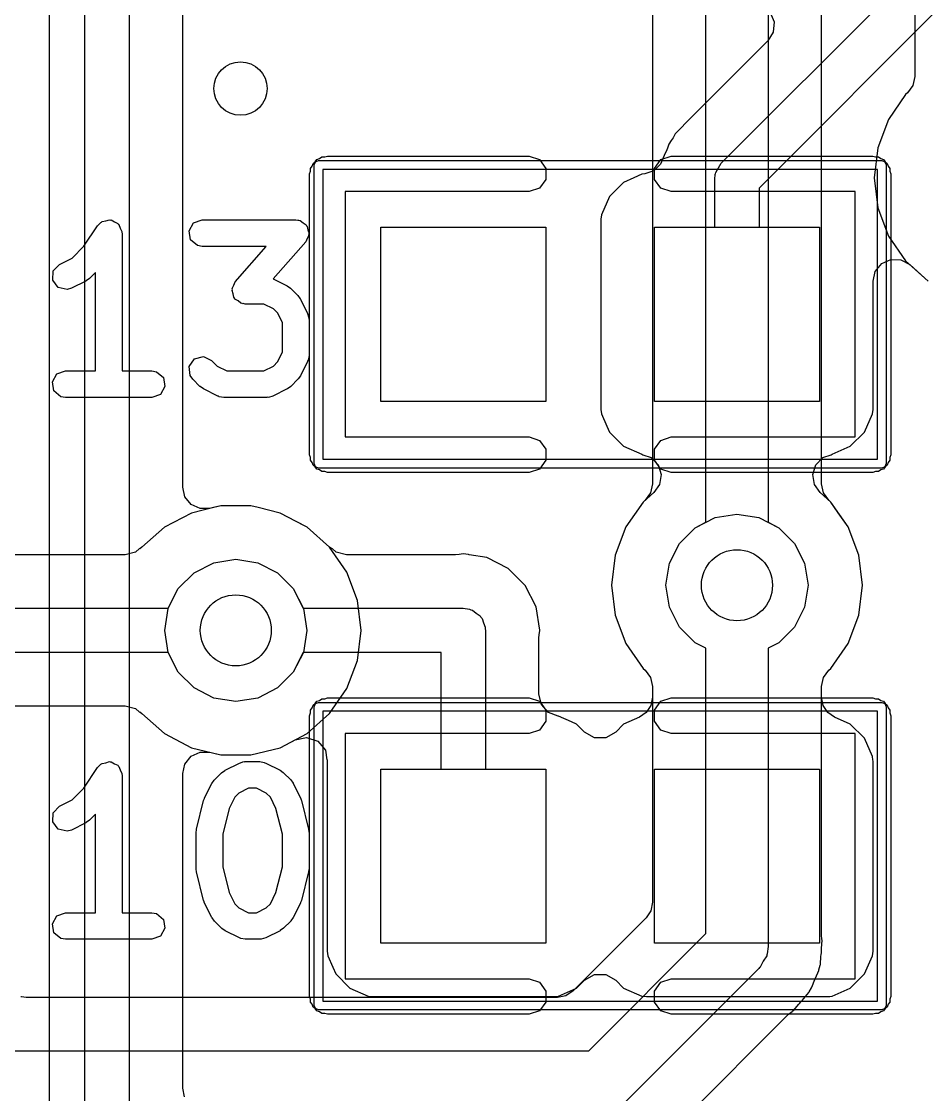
# Model space of a CAD drawing. Extents: x 2.76 to 4.68, y -4.29 to -3.
# Drawn here: x 4.1115 to 4.3122, y -4.0078 to -3.7701 of the extents above; entities that cross this region are included whole.
import ezdxf

# ---------------------------------------------------------------- set-up
doc = ezdxf.new("R2010")
doc.units = 0
doc.header["$MEASUREMENT"] = 0
doc.layers.add('BLACK', color=7, linetype='CONTINUOUS')

msp = doc.modelspace()

# ---------------------------------------------------------------- linework, layer by layer
at = {"layer": 'BLACK', "linetype": 'CONTINUOUS'}
for p, q in [((4.14719, -3.87327), (4.14719, -3.38272)), ((4.13535, -3.38538), (4.13535, -4.01334)), ((4.12551, -4.01538), (4.12551, -3.38742)), ((4.11764, -3.44772), (4.11764, -4.02068)), ((4.30942, -3.52585), (4.30942, -3.78231)), ((4.26311, -3.88105), (4.26311, -3.69395)), ((4.27689, -3.69395), (4.27689, -3.88105)), ((4.25128, -3.70246), (4.25128, -3.87254)), ((4.28872, -3.87254), (4.28872, -3.70246)), ((4.26652, -3.80152), (4.30811, -3.75993)), ((4.31651, -3.76545), (4.27492, -3.80704)), ((4.27735, -3.76813), (4.27822, -3.77024)), ((4.27822, -3.77024), (4.27804, -3.77251)), ((4.27804, -3.77251), (4.27685, -3.77446)), ((4.27685, -3.77446), (4.26003, -3.79128)), ((4.30942, -3.78231), (4.30899, -3.78432)), ((4.30778, -3.78597), (4.30735, -3.78635)), ((4.30899, -3.78432), (4.30778, -3.78597)), ((4.30735, -3.78635), (4.30354, -3.79186)), ((4.26003, -3.79128), (4.25628, -3.79503)), ((4.30354, -3.79186), (4.30117, -3.79812)), ((4.25628, -3.79503), (4.25585, -3.79588)), ((4.25489, -3.7973), (4.25459, -3.7982)), ((4.25545, -3.79653), (4.25489, -3.7973)), ((4.25585, -3.79588), (4.25545, -3.79653)), ((4.17753, -3.80052), (4.17804, -3.80015)), ((4.17804, -3.80015), (4.17866, -3.80015)), ((4.17866, -3.80015), (4.17925, -3.79996)), ((4.17925, -3.79996), (4.22394, -3.79996)), ((4.22394, -3.79996), (4.22625, -3.80071)), ((4.25386, -3.79983), (4.25309, -3.80178)), ((4.25312, -3.80071), (4.25543, -3.79996)), ((4.25387, -3.79976), (4.25386, -3.79983)), ((4.2543, -3.79891), (4.25387, -3.79976)), ((4.25459, -3.7982), (4.2543, -3.79891)), ((4.25543, -3.79996), (4.30012, -3.79996)), ((4.30012, -3.79996), (4.30071, -3.80015)), ((4.30117, -3.79812), (4.30036, -3.80477)), ((4.30071, -3.80015), (4.30133, -3.80015)), ((4.30133, -3.80015), (4.30184, -3.80052)), ((4.17551, -3.80268), (4.17587, -3.80218)), ((4.17587, -3.80218), (4.17607, -3.80158)), ((4.17607, -3.80158), (4.17657, -3.80122)), ((4.1763, -3.80193), (4.17659, -3.80123)), ((4.1763, -3.86807), (4.1763, -3.80193)), ((4.17657, -3.80122), (4.17694, -3.80071)), ((4.17659, -3.80123), (4.17728, -3.80094)), ((4.17694, -3.80071), (4.17753, -3.80052)), ((4.17728, -3.80094), (4.30209, -3.80094)), ((4.22625, -3.80071), (4.22768, -3.80268)), ((4.25309, -3.80178), (4.25158, -3.80323)), ((4.25169, -3.80268), (4.25312, -3.80071)), ((4.26528, -3.80361), (4.26594, -3.80259)), ((4.26594, -3.80259), (4.26652, -3.80152)), ((4.30184, -3.80052), (4.30243, -3.80071)), ((4.30209, -3.80094), (4.30278, -3.80123)), ((4.30243, -3.80071), (4.3028, -3.80122)), ((4.30278, -3.80123), (4.30307, -3.80193)), ((4.3028, -3.80122), (4.3033, -3.80158)), ((4.30307, -3.80193), (4.30307, -3.86807)), ((4.3033, -3.80158), (4.3035, -3.80218)), ((4.3035, -3.80218), (4.30386, -3.80268)), ((4.17531, -3.8039), (4.17551, -3.8033)), ((4.17531, -3.8661), (4.17531, -3.8039)), ((4.17551, -3.8033), (4.17551, -3.80268)), ((4.17827, -3.80291), (4.17827, -3.86709)), ((4.3011, -3.80291), (4.17827, -3.80291)), ((4.22768, -3.80268), (4.22768, -3.80511)), ((4.24718, -3.80477), (4.24489, -3.80578)), ((4.24894, -3.80399), (4.24718, -3.80477)), ((4.2496, -3.80392), (4.24894, -3.80399)), ((4.24894, -3.80399), (4.24894, -3.80399)), ((4.24894, -3.80399), (4.24894, -3.80399)), ((4.25158, -3.80323), (4.2496, -3.80392)), ((4.25169, -3.80511), (4.25169, -3.80268)), ((4.26508, -3.805), (4.2652, -3.80413)), ((4.26508, -3.81571), (4.26508, -3.805)), ((4.26519, -3.80395), (4.26524, -3.80386)), ((4.2652, -3.80413), (4.26519, -3.80395)), ((4.26524, -3.80386), (4.26528, -3.80361)), ((4.30036, -3.80477), (4.30117, -3.81142)), ((4.3011, -3.86709), (4.3011, -3.80291)), ((4.30386, -3.80268), (4.30386, -3.8033)), ((4.30386, -3.8033), (4.30406, -3.8039)), ((4.30406, -3.8039), (4.30406, -3.8661)), ((4.22625, -3.80708), (4.22394, -3.80783)), ((4.22768, -3.80511), (4.22625, -3.80708)), ((4.24489, -3.80578), (4.24176, -3.80891)), ((4.25312, -3.80708), (4.25169, -3.80511)), ((4.25543, -3.80783), (4.25312, -3.80708)), ((4.27492, -3.80704), (4.27492, -3.81571)), ((4.22394, -3.80783), (4.18319, -3.80783)), ((4.18319, -3.80783), (4.18319, -3.86217)), ((4.24176, -3.80891), (4.23998, -3.81295)), ((4.24176, -3.80891), (4.24176, -3.80891)), ((4.24176, -3.80891), (4.24176, -3.80891)), ((4.29618, -3.80783), (4.25543, -3.80783)), ((4.29618, -3.86217), (4.29618, -3.80783)), ((4.30117, -3.81142), (4.30354, -3.81768)), ((4.12921, -3.81459), (4.12932, -3.81446)), ((4.12932, -3.81446), (4.13016, -3.81431)), ((4.13016, -3.81431), (4.13099, -3.81407)), ((4.13099, -3.81407), (4.13114, -3.81414)), ((4.13114, -3.81414), (4.13131, -3.81411)), ((4.13131, -3.81411), (4.13205, -3.81454)), ((4.14961, -3.81475), (4.15151, -3.81406)), ((4.15151, -3.81406), (4.17223, -3.81406)), ((4.17223, -3.81406), (4.17267, -3.81414)), ((4.17267, -3.81414), (4.1728, -3.81412)), ((4.1728, -3.81412), (4.17291, -3.81418)), ((4.17291, -3.81418), (4.17324, -3.81424)), ((4.17324, -3.81424), (4.17385, -3.81475)), ((4.23998, -3.81295), (4.23986, -3.81393)), ((4.23986, -3.81393), (4.23986, -3.81394)), ((4.23986, -3.81394), (4.23986, -3.85606)), ((4.12531, -3.81992), (4.12834, -3.81538)), ((4.12834, -3.81538), (4.12905, -3.81464)), ((4.12905, -3.81464), (4.12921, -3.81459)), ((4.13205, -3.81454), (4.13284, -3.81488)), ((4.13284, -3.81488), (4.13291, -3.81503)), ((4.13291, -3.81503), (4.13306, -3.81512)), ((4.13306, -3.81512), (4.13335, -3.81592)), ((4.13335, -3.81592), (4.13373, -3.81669)), ((4.13373, -3.81669), (4.13369, -3.81686)), ((4.13369, -3.81686), (4.13375, -3.81702)), ((4.1486, -3.8165), (4.14961, -3.81475)), ((4.14896, -3.81849), (4.1486, -3.8165)), ((4.17385, -3.81475), (4.17453, -3.81517)), ((4.17453, -3.81517), (4.17461, -3.81539)), ((4.17461, -3.81539), (4.17479, -3.81554)), ((4.17479, -3.81554), (4.17492, -3.81632)), ((4.17492, -3.81632), (4.17518, -3.81708)), ((4.19106, -3.85429), (4.19106, -3.81571)), ((4.19106, -3.81571), (4.22768, -3.81571)), ((4.19106, -3.85429), (4.19106, -3.81571)), ((4.19106, -3.81571), (4.22768, -3.81571)), ((4.22768, -3.81571), (4.22768, -3.85429)), ((4.22768, -3.81571), (4.22768, -3.85429)), ((4.25169, -3.85429), (4.25169, -3.81571)), ((4.25169, -3.81571), (4.26508, -3.81571)), ((4.25169, -3.85429), (4.25169, -3.81571)), ((4.25169, -3.81571), (4.28831, -3.81571)), ((4.25169, -3.85429), (4.25169, -3.81571)), ((4.25169, -3.81571), (4.28831, -3.81571)), ((4.27492, -3.81571), (4.28831, -3.81571)), ((4.28831, -3.81571), (4.28831, -3.85429)), ((4.28831, -3.81571), (4.28831, -3.85429)), ((4.28831, -3.81571), (4.28831, -3.85429)), ((4.13375, -3.81702), (4.13375, -3.84753)), ((4.1505, -3.81979), (4.14896, -3.81849)), ((4.17445, -3.81896), (4.16727, -3.82717)), ((4.17474, -3.81822), (4.17445, -3.81896)), ((4.17514, -3.81753), (4.17474, -3.81822)), ((4.17518, -3.81708), (4.1751, -3.8173)), ((4.1751, -3.8173), (4.17514, -3.81753)), ((4.30354, -3.81768), (4.30735, -3.82319)), ((4.12267, -3.82256), (4.12531, -3.81992)), ((4.15151, -3.81997), (4.1505, -3.81979)), ((4.16572, -3.81997), (4.15151, -3.81997)), ((4.15885, -3.82782), (4.16572, -3.81997)), ((4.11853, -3.8254), (4.11991, -3.82394)), ((4.11991, -3.82394), (4.12267, -3.82256)), ((4.30064, -3.82549), (4.30206, -3.82377)), ((4.30206, -3.82377), (4.30408, -3.82286)), ((4.30408, -3.82286), (4.3063, -3.82294)), ((4.3063, -3.82294), (4.30826, -3.824)), ((4.30735, -3.82319), (4.30735, -3.82319)), ((4.30735, -3.82319), (4.30735, -3.82319)), ((4.30735, -3.82319), (4.31236, -3.82763)), ((4.30826, -3.824), (4.31236, -3.82763)), ((4.11841, -3.82742), (4.11853, -3.8254)), ((4.12784, -3.82574), (4.12651, -3.82707)), ((4.12784, -3.84753), (4.12784, -3.82574)), ((4.30014, -3.82765), (4.30064, -3.82549)), ((4.11961, -3.82904), (4.11841, -3.82742)), ((4.12574, -3.82763), (4.12256, -3.82922)), ((4.12579, -3.82758), (4.12574, -3.82763)), ((4.12651, -3.82707), (4.12579, -3.82758)), ((4.15817, -3.82925), (4.15856, -3.82856)), ((4.15856, -3.82856), (4.15885, -3.82782)), ((4.16727, -3.82717), (4.17036, -3.82872)), ((4.17036, -3.82872), (4.17107, -3.82924)), ((4.30014, -3.85606), (4.30014, -3.82765)), ((4.12157, -3.82951), (4.11961, -3.82904)), ((4.12256, -3.82922), (4.12157, -3.82951)), ((4.15812, -3.8297), (4.15821, -3.82948)), ((4.15838, -3.83046), (4.15812, -3.8297)), ((4.15821, -3.82948), (4.15817, -3.82925)), ((4.15852, -3.83124), (4.15838, -3.83046)), ((4.17107, -3.82924), (4.17113, -3.82927)), ((4.17113, -3.82927), (4.17272, -3.83086)), ((4.17272, -3.83086), (4.17323, -3.83159)), ((4.1587, -3.83139), (4.15852, -3.83124)), ((4.15877, -3.83162), (4.1587, -3.83139)), ((4.15945, -3.83203), (4.15877, -3.83162)), ((4.16006, -3.83254), (4.15945, -3.83203)), ((4.1604, -3.8326), (4.16006, -3.83254)), ((4.1605, -3.83266), (4.1604, -3.8326)), ((4.16064, -3.83264), (4.1605, -3.83266)), ((4.16107, -3.83272), (4.16064, -3.83264)), ((4.16516, -3.83272), (4.16107, -3.83272)), ((4.16729, -3.83379), (4.16516, -3.83272)), ((4.17323, -3.83159), (4.17328, -3.83163)), ((4.17328, -3.83163), (4.17487, -3.83482)), ((4.16821, -3.8347), (4.16729, -3.83379)), ((4.16928, -3.83684), (4.16821, -3.8347)), ((4.17487, -3.83482), (4.17516, -3.8358)), ((4.17516, -3.8358), (4.17512, -3.83597)), ((4.16928, -3.84341), (4.16928, -3.83684)), ((4.17512, -3.83597), (4.17518, -3.83614)), ((4.17518, -3.83614), (4.17518, -3.84411)), ((4.14866, -3.84653), (4.14982, -3.84488)), ((4.14982, -3.84488), (4.15177, -3.84435)), ((4.15177, -3.84435), (4.1536, -3.84521)), ((4.1536, -3.84521), (4.15486, -3.84646)), ((4.16821, -3.84555), (4.16928, -3.84341)), ((4.17489, -3.84525), (4.17487, -3.84543)), ((4.175, -3.84512), (4.17489, -3.84525)), ((4.17518, -3.84411), (4.175, -3.84512)), ((4.11934, -3.84822), (4.12124, -3.84753)), ((4.12124, -3.84753), (4.12784, -3.84753)), ((4.13375, -3.84753), (4.14036, -3.84753)), ((4.14036, -3.84753), (4.14137, -3.84771)), ((4.14137, -3.84771), (4.14292, -3.84901)), ((4.14884, -3.84854), (4.14866, -3.84653)), ((4.15486, -3.84646), (4.15699, -3.84753)), ((4.15699, -3.84753), (4.16516, -3.84753)), ((4.16516, -3.84753), (4.16729, -3.84646)), ((4.16729, -3.84646), (4.16821, -3.84555)), ((4.17487, -3.84543), (4.17328, -3.84861)), ((4.11833, -3.84997), (4.11934, -3.84822)), ((4.11868, -3.85196), (4.11833, -3.84997)), ((4.14292, -3.84901), (4.14327, -3.85099)), ((4.14942, -3.84938), (4.14884, -3.84854)), ((4.15102, -3.85098), (4.14942, -3.84938)), ((4.17272, -3.84938), (4.17113, -3.85098)), ((4.17275, -3.84932), (4.17272, -3.84938)), ((4.17328, -3.84861), (4.17275, -3.84932)), ((4.12023, -3.85326), (4.11868, -3.85196)), ((4.14327, -3.85099), (4.14226, -3.85274)), ((4.15108, -3.851), (4.15102, -3.85098)), ((4.15179, -3.85153), (4.15108, -3.851)), ((4.15497, -3.85312), (4.15179, -3.85153)), ((4.17036, -3.85153), (4.16718, -3.85312)), ((4.17041, -3.85148), (4.17036, -3.85153)), ((4.17113, -3.85098), (4.17041, -3.85148)), ((4.12124, -3.85343), (4.12023, -3.85326)), ((4.14036, -3.85343), (4.12124, -3.85343)), ((4.14226, -3.85274), (4.14036, -3.85343)), ((4.15515, -3.85314), (4.15497, -3.85312)), ((4.15528, -3.85326), (4.15515, -3.85314)), ((4.15629, -3.85343), (4.15528, -3.85326)), ((4.16585, -3.85343), (4.15629, -3.85343)), ((4.16602, -3.85337), (4.16585, -3.85343)), ((4.16619, -3.85341), (4.16602, -3.85337)), ((4.16718, -3.85312), (4.16619, -3.85341)), ((4.22768, -3.85429), (4.19106, -3.85429)), ((4.22768, -3.85429), (4.19106, -3.85429)), ((4.28831, -3.85429), (4.25169, -3.85429)), ((4.28831, -3.85429), (4.25169, -3.85429)), ((4.28831, -3.85429), (4.25169, -3.85429)), ((4.23986, -3.85606), (4.23998, -3.85705)), ((4.23998, -3.85705), (4.23998, -3.85705)), ((4.23998, -3.85705), (4.23998, -3.85705)), ((4.23998, -3.85705), (4.24117, -3.85976)), ((4.29824, -3.86109), (4.30002, -3.85705)), ((4.30002, -3.85705), (4.30014, -3.85606)), ((4.24117, -3.85976), (4.24176, -3.86109)), ((4.24176, -3.86109), (4.24489, -3.86422)), ((4.29511, -3.86422), (4.29824, -3.86109)), ((4.18319, -3.86217), (4.22394, -3.86217)), ((4.22394, -3.86217), (4.22625, -3.86292)), ((4.22625, -3.86292), (4.22768, -3.86489)), ((4.24489, -3.86422), (4.24489, -3.86422)), ((4.24489, -3.86422), (4.24489, -3.86422)), ((4.24489, -3.86422), (4.24894, -3.86601)), ((4.25169, -3.86489), (4.25312, -3.86292)), ((4.25312, -3.86292), (4.25543, -3.86217)), ((4.25543, -3.86217), (4.29618, -3.86217)), ((4.29106, -3.86601), (4.29511, -3.86422)), ((4.17551, -3.8667), (4.17531, -3.8661)), ((4.17551, -3.86732), (4.17551, -3.8667)), ((4.22768, -3.86489), (4.22768, -3.86732)), ((4.24894, -3.86601), (4.24894, -3.86601)), ((4.24894, -3.86601), (4.24913, -3.86609)), ((4.24913, -3.86609), (4.25097, -3.86675)), ((4.25097, -3.86675), (4.25251, -3.86836)), ((4.25169, -3.86732), (4.25169, -3.86489)), ((4.28749, -3.86836), (4.28903, -3.86675)), ((4.28903, -3.86675), (4.29087, -3.86609)), ((4.29087, -3.86609), (4.29106, -3.86601)), ((4.29106, -3.86601), (4.29106, -3.86601)), ((4.30406, -3.8661), (4.30386, -3.8667)), ((4.30386, -3.8667), (4.30386, -3.86732)), ((4.17587, -3.86782), (4.17551, -3.86732)), ((4.17607, -3.86842), (4.17587, -3.86782)), ((4.17657, -3.86878), (4.17607, -3.86842)), ((4.17659, -3.86877), (4.1763, -3.86807)), ((4.17694, -3.86929), (4.17657, -3.86878)), ((4.17728, -3.86906), (4.17659, -3.86877)), ((4.30209, -3.86906), (4.17728, -3.86906)), ((4.17827, -3.86709), (4.3011, -3.86709)), ((4.22768, -3.86732), (4.22625, -3.86929)), ((4.25312, -3.86929), (4.25169, -3.86732)), ((4.25251, -3.86836), (4.25318, -3.87048)), ((4.28682, -3.87048), (4.28749, -3.86836)), ((4.30278, -3.86877), (4.30209, -3.86906)), ((4.3028, -3.86878), (4.30243, -3.86929)), ((4.30307, -3.86807), (4.30278, -3.86877)), ((4.3033, -3.86842), (4.3028, -3.86878)), ((4.3035, -3.86782), (4.3033, -3.86842)), ((4.30386, -3.86732), (4.3035, -3.86782)), ((4.17753, -3.86948), (4.17694, -3.86929)), ((4.17804, -3.86985), (4.17753, -3.86948)), ((4.17866, -3.86985), (4.17804, -3.86985)), ((4.17925, -3.87004), (4.17866, -3.86985)), ((4.22394, -3.87004), (4.17925, -3.87004)), ((4.22625, -3.86929), (4.22394, -3.87004)), ((4.25318, -3.87048), (4.25283, -3.87269)), ((4.25543, -3.87004), (4.25312, -3.86929)), ((4.30012, -3.87004), (4.25543, -3.87004)), ((4.28717, -3.87269), (4.28682, -3.87048)), ((4.30071, -3.86985), (4.30012, -3.87004)), ((4.30133, -3.86985), (4.30071, -3.86985)), ((4.30184, -3.86948), (4.30133, -3.86985)), ((4.30243, -3.86929), (4.30184, -3.86948)), ((4.14768, -3.8754), (4.14719, -3.87327)), ((4.25128, -3.87254), (4.25085, -3.87455)), ((4.25283, -3.87269), (4.25155, -3.8745)), ((4.28845, -3.8745), (4.28717, -3.87269)), ((4.28915, -3.87455), (4.28872, -3.87254)), ((4.14906, -3.87711), (4.14768, -3.8754)), ((4.25155, -3.8745), (4.24921, -3.87658)), ((4.24963, -3.8762), (4.24921, -3.87658)), ((4.25085, -3.87455), (4.24963, -3.8762)), ((4.29079, -3.87658), (4.28845, -3.8745)), ((4.29036, -3.8762), (4.28915, -3.87455)), ((4.29079, -3.87658), (4.29036, -3.8762)), ((4.15104, -3.87804), (4.14906, -3.87711)), ((4.15432, -3.87774), (4.14911, -3.87902)), ((4.15324, -3.87801), (4.15104, -3.87804)), ((4.15561, -3.87742), (4.15324, -3.87801)), ((4.15561, -3.87742), (4.15432, -3.87774)), ((4.16231, -3.87742), (4.15561, -3.87742)), ((4.16231, -3.87742), (4.15561, -3.87742)), ((4.16391, -3.87782), (4.16231, -3.87742)), ((4.16391, -3.87782), (4.16231, -3.87742)), ((4.16881, -3.87902), (4.16391, -3.87782)), ((4.16881, -3.87902), (4.16391, -3.87782)), ((4.24921, -3.87658), (4.2454, -3.88209)), ((4.24921, -3.87658), (4.2454, -3.88209)), ((4.29243, -3.87895), (4.29079, -3.87658)), ((4.2946, -3.88209), (4.29079, -3.87658)), ((4.14911, -3.87902), (4.14318, -3.88214)), ((4.17233, -3.88087), (4.16881, -3.87902)), ((4.17418, -3.88184), (4.16881, -3.87902)), ((4.17474, -3.88214), (4.17233, -3.88087)), ((4.26074, -3.88226), (4.26513, -3.88002)), ((4.26074, -3.88226), (4.26311, -3.88105)), ((4.26513, -3.88002), (4.27, -3.87925)), ((4.27, -3.87925), (4.27487, -3.88002)), ((4.27487, -3.88002), (4.27926, -3.88226)), ((4.27689, -3.88105), (4.27926, -3.88226)), ((4.2946, -3.88209), (4.29243, -3.87895)), ((4.14318, -3.88214), (4.13816, -3.88658)), ((4.14318, -3.88214), (4.14318, -3.88214)), ((4.14318, -3.88214), (4.14318, -3.88214)), ((4.17474, -3.88214), (4.17418, -3.88184)), ((4.17975, -3.88658), (4.17474, -3.88214)), ((4.17975, -3.88658), (4.17474, -3.88214)), ((4.2454, -3.88209), (4.24303, -3.88835)), ((4.2454, -3.88209), (4.24303, -3.88835)), ((4.25726, -3.88574), (4.26074, -3.88226)), ((4.25726, -3.88574), (4.26074, -3.88226)), ((4.27926, -3.88226), (4.28274, -3.88574)), ((4.27926, -3.88226), (4.28274, -3.88574)), ((4.29697, -3.88835), (4.2946, -3.88209)), ((4.29697, -3.88835), (4.2946, -3.88209)), ((4.25502, -3.89013), (4.25726, -3.88574)), ((4.25502, -3.89013), (4.25726, -3.88574)), ((4.28274, -3.88574), (4.28498, -3.89013)), ((4.28274, -3.88574), (4.28498, -3.89013)), ((4.13672, -3.88769), (4.13445, -3.88825)), ((4.13763, -3.88688), (4.13672, -3.88769)), ((4.13772, -3.88697), (4.13763, -3.88688)), ((4.13816, -3.88658), (4.13772, -3.88697)), ((4.13816, -3.88658), (4.13816, -3.88658)), ((4.1802, -3.88697), (4.17975, -3.88658)), ((4.17975, -3.88658), (4.17975, -3.88658)), ((4.18356, -3.89209), (4.17975, -3.88658)), ((4.18028, -3.88688), (4.1802, -3.88697)), ((4.1812, -3.88769), (4.18028, -3.88688)), ((4.18347, -3.88825), (4.1812, -3.88769)), ((4.20843, -3.88819), (4.20767, -3.88825)), ((4.20937, -3.88804), (4.20843, -3.88819)), ((4.21048, -3.88821), (4.20937, -3.88804)), ((4.13445, -3.88825), (3.97224, -3.88825)), ((4.1497, -3.89226), (4.15409, -3.89002)), ((4.1497, -3.89226), (4.15409, -3.89002)), ((4.15409, -3.89002), (4.15896, -3.88925)), ((4.15409, -3.89002), (4.15896, -3.88925)), ((4.15896, -3.88925), (4.16382, -3.89002)), ((4.15896, -3.88925), (4.16382, -3.89002)), ((4.16382, -3.89002), (4.16821, -3.89226)), ((4.16382, -3.89002), (4.16821, -3.89226)), ((4.20767, -3.88825), (4.18347, -3.88825)), ((4.21069, -3.88825), (4.21048, -3.88821)), ((4.21461, -3.88887), (4.21069, -3.88825)), ((4.21069, -3.88825), (4.21069, -3.88825)), ((4.21934, -3.89128), (4.21461, -3.88887)), ((4.24303, -3.88835), (4.24222, -3.895)), ((4.24303, -3.88835), (4.24222, -3.895)), ((4.25425, -3.895), (4.25502, -3.89013)), ((4.25425, -3.895), (4.25502, -3.89013)), ((4.28498, -3.89013), (4.28575, -3.895)), ((4.28498, -3.89013), (4.28575, -3.895)), ((4.29778, -3.895), (4.29697, -3.88835)), ((4.29778, -3.895), (4.29697, -3.88835)), ((4.14622, -3.89574), (4.1497, -3.89226)), ((4.14622, -3.89574), (4.1497, -3.89226)), ((4.16821, -3.89226), (4.1717, -3.89574)), ((4.16821, -3.89226), (4.1717, -3.89574)), ((4.18593, -3.89835), (4.18356, -3.89209)), ((4.22309, -3.89503), (4.21934, -3.89128)), ((4.2255, -3.89976), (4.22309, -3.89503)), ((4.22309, -3.89503), (4.22309, -3.89503)), ((4.24222, -3.895), (4.24303, -3.90165)), ((4.24222, -3.895), (4.24303, -3.90165)), ((4.25502, -3.89987), (4.25425, -3.895)), ((4.25502, -3.89987), (4.25425, -3.895)), ((4.28575, -3.895), (4.28498, -3.89987)), ((4.28575, -3.895), (4.28498, -3.89987)), ((4.29697, -3.90165), (4.29778, -3.895)), ((4.29697, -3.90165), (4.29778, -3.895)), ((4.14398, -3.90013), (4.14622, -3.89574)), ((4.14401, -3.90008), (4.14622, -3.89574)), ((4.1717, -3.89574), (4.17391, -3.90008)), ((4.1717, -3.89574), (4.17393, -3.90013)), ((3.95553, -3.90008), (4.14401, -3.90008)), ((4.17391, -3.90008), (4.20937, -3.90008)), ((4.18674, -3.905), (4.18593, -3.89835)), ((4.20937, -3.90008), (4.21076, -3.90028)), ((4.22633, -3.90498), (4.2255, -3.89976)), ((4.2255, -3.89976), (4.2255, -3.89976)), ((4.25726, -3.90426), (4.25502, -3.89987)), ((4.25726, -3.90426), (4.25502, -3.89987)), ((4.28498, -3.89987), (4.28274, -3.90426)), ((4.28498, -3.89987), (4.28274, -3.90426)), ((4.14321, -3.905), (4.14398, -3.90013)), ((4.17393, -3.90013), (4.1747, -3.905)), ((4.21076, -3.90028), (4.21106, -3.90047)), ((4.21106, -3.90047), (4.21141, -3.90052)), ((4.21141, -3.90052), (4.21221, -3.90121)), ((4.21221, -3.90121), (4.21309, -3.90178)), ((4.21309, -3.90178), (4.21324, -3.9021)), ((4.21324, -3.9021), (4.21351, -3.90234)), ((4.21351, -3.90234), (4.21381, -3.90335)), ((4.24303, -3.90165), (4.2454, -3.90791)), ((4.24303, -3.90165), (4.2454, -3.90791)), ((4.2946, -3.90791), (4.29697, -3.90165)), ((4.2946, -3.90791), (4.29697, -3.90165)), ((4.21381, -3.90335), (4.21424, -3.9043)), ((4.21424, -3.9043), (4.21419, -3.90466)), ((4.21419, -3.90466), (4.21429, -3.905)), ((4.26074, -3.90774), (4.25726, -3.90426)), ((4.26074, -3.90774), (4.25726, -3.90426)), ((4.28274, -3.90426), (4.27926, -3.90774)), ((4.28274, -3.90426), (4.27926, -3.90774)), ((4.14398, -3.90987), (4.14321, -3.905)), ((4.1747, -3.905), (4.17393, -3.90987)), ((4.18593, -3.91165), (4.18674, -3.905)), ((4.21429, -3.905), (4.21429, -3.93571)), ((4.22612, -3.9067), (4.22618, -3.90594)), ((4.22612, -3.91914), (4.22612, -3.9067)), ((4.22618, -3.90594), (4.22631, -3.90514)), ((4.22631, -3.90514), (4.22633, -3.905)), ((4.22633, -3.905), (4.22633, -3.90498)), ((4.2454, -3.90791), (4.24921, -3.91342)), ((4.2454, -3.90791), (4.24921, -3.91342)), ((4.26311, -3.90895), (4.26074, -3.90774)), ((4.26311, -3.90895), (4.26074, -3.90774)), ((4.26311, -3.93571), (4.26311, -3.90895)), ((4.26311, -3.97215), (4.26311, -3.90895)), ((4.27926, -3.90774), (4.27689, -3.90895)), ((4.27926, -3.90774), (4.27689, -3.90895)), ((4.27689, -3.90895), (4.27689, -3.93571)), ((4.27689, -3.90895), (4.27689, -3.975)), ((4.29079, -3.91342), (4.2946, -3.90791)), ((4.29079, -3.91342), (4.2946, -3.90791)), ((4.14401, -3.90992), (3.95061, -3.90992)), ((4.14622, -3.91426), (4.14398, -3.90987)), ((4.14622, -3.91426), (4.14401, -3.90992)), ((4.17393, -3.90987), (4.1717, -3.91426)), ((4.17391, -3.90992), (4.1717, -3.91426)), ((4.20445, -3.90992), (4.17391, -3.90992)), ((4.18356, -3.91791), (4.18593, -3.91165)), ((4.20445, -3.93571), (4.20445, -3.90992)), ((4.1497, -3.91774), (4.14622, -3.91426)), ((4.1497, -3.91774), (4.14622, -3.91426)), ((4.1717, -3.91426), (4.16821, -3.91774)), ((4.1717, -3.91426), (4.16821, -3.91774)), ((4.24921, -3.91342), (4.24963, -3.9138)), ((4.24921, -3.91342), (4.24963, -3.9138)), ((4.24963, -3.9138), (4.25085, -3.91545)), ((4.24963, -3.9138), (4.25085, -3.91545)), ((4.28915, -3.91545), (4.29037, -3.9138)), ((4.28915, -3.91545), (4.29037, -3.9138)), ((4.29037, -3.9138), (4.29079, -3.91342)), ((4.29037, -3.9138), (4.29079, -3.91342)), ((4.25085, -3.91545), (4.25128, -3.91746)), ((4.25085, -3.91545), (4.25128, -3.91746)), ((4.28872, -3.91746), (4.28915, -3.91545)), ((4.28872, -3.91746), (4.28915, -3.91545)), ((4.15409, -3.91998), (4.1497, -3.91774)), ((4.15409, -3.91998), (4.1497, -3.91774)), ((4.16821, -3.91774), (4.16382, -3.91998)), ((4.16821, -3.91774), (4.16382, -3.91998)), ((4.17975, -3.92342), (4.18356, -3.91791)), ((4.25128, -3.91746), (4.25128, -3.91978)), ((4.25128, -3.91746), (4.25128, -3.96522)), ((4.28872, -3.91978), (4.28872, -3.91746)), ((4.28872, -3.97246), (4.28872, -3.91746)), ((4.15896, -3.92075), (4.15409, -3.91998)), ((4.15896, -3.92075), (4.15409, -3.91998)), ((4.16382, -3.91998), (4.15896, -3.92075)), ((4.16382, -3.91998), (4.15896, -3.92075)), ((4.17607, -3.92158), (4.17657, -3.92122)), ((4.1763, -3.92193), (4.17659, -3.92123)), ((4.17657, -3.92122), (4.17694, -3.92071)), ((4.17659, -3.92123), (4.17728, -3.92094)), ((4.17694, -3.92071), (4.17753, -3.92052)), ((4.17728, -3.92094), (4.30209, -3.92094)), ((4.17753, -3.92052), (4.17804, -3.92015)), ((4.17804, -3.92015), (4.17866, -3.92015)), ((4.17866, -3.92015), (4.17925, -3.91996)), ((4.17925, -3.91996), (4.22394, -3.91996)), ((4.22394, -3.91996), (4.22625, -3.92071)), ((4.22669, -3.92142), (4.22612, -3.91914)), ((4.22625, -3.92071), (4.22768, -3.92268)), ((4.22824, -3.92317), (4.22669, -3.92142)), ((4.25128, -3.91978), (4.25092, -3.92161)), ((4.25169, -3.92268), (4.25312, -3.92071)), ((4.25312, -3.92071), (4.25543, -3.91996)), ((4.25543, -3.91996), (4.30012, -3.91996)), ((4.28908, -3.92161), (4.28872, -3.91978)), ((4.30012, -3.91996), (4.30071, -3.92015)), ((4.30071, -3.92015), (4.30133, -3.92015)), ((4.30133, -3.92015), (4.30184, -3.92052)), ((4.30184, -3.92052), (4.30243, -3.92071)), ((4.30209, -3.92094), (4.30278, -3.92123)), ((4.30243, -3.92071), (4.3028, -3.92122)), ((4.30278, -3.92123), (4.30307, -3.92193)), ((4.3028, -3.92122), (4.3033, -3.92158)), ((3.95231, -3.92175), (4.13445, -3.92175)), ((4.13445, -3.92175), (4.13672, -3.92231)), ((4.13672, -3.92231), (4.13763, -3.92312)), ((4.13763, -3.92312), (4.13772, -3.92303)), ((4.13772, -3.92303), (4.13816, -3.92342)), ((4.13816, -3.92342), (4.13816, -3.92342)), ((4.13816, -3.92342), (4.14318, -3.92786)), ((4.17474, -3.92786), (4.17975, -3.92342)), ((4.17531, -3.9239), (4.17551, -3.9233)), ((4.17551, -3.92268), (4.17587, -3.92218)), ((4.17551, -3.9233), (4.17551, -3.92268)), ((4.17587, -3.92218), (4.17607, -3.92158)), ((4.1763, -3.98807), (4.1763, -3.92193)), ((4.17827, -3.92291), (4.17827, -3.98709)), ((4.3011, -3.92291), (4.17827, -3.92291)), ((4.22768, -3.92268), (4.22768, -3.92511)), ((4.2304, -3.92398), (4.22824, -3.92317)), ((4.2499, -3.92318), (4.24837, -3.92424)), ((4.25092, -3.92161), (4.2499, -3.92318)), ((4.25169, -3.92511), (4.25169, -3.92268)), ((4.2901, -3.92318), (4.28908, -3.92161)), ((4.29163, -3.92424), (4.2901, -3.92318)), ((4.3011, -3.98709), (4.3011, -3.92291)), ((4.30307, -3.92193), (4.30307, -3.98807)), ((4.3033, -3.92158), (4.3035, -3.92218)), ((4.3035, -3.92218), (4.30386, -3.92268)), ((4.30386, -3.92268), (4.30386, -3.9233)), ((4.30386, -3.9233), (4.30406, -3.9239)), ((4.17531, -3.9861), (4.17531, -3.9239)), ((4.22768, -3.92511), (4.22625, -3.92708)), ((4.23043, -3.92399), (4.2304, -3.92398)), ((4.23333, -3.92527), (4.23043, -3.92399)), ((4.23043, -3.92399), (4.23043, -3.92399)), ((4.23448, -3.92578), (4.23333, -3.92527)), ((4.23623, -3.92753), (4.23448, -3.92578)), ((4.24489, -3.92578), (4.24314, -3.92753)), ((4.24606, -3.92527), (4.24489, -3.92578)), ((4.24837, -3.92424), (4.24606, -3.92527)), ((4.25312, -3.92708), (4.25169, -3.92511)), ((4.29511, -3.92578), (4.29163, -3.92424)), ((4.29824, -3.92891), (4.29511, -3.92578)), ((4.29511, -3.92578), (4.29511, -3.92578)), ((4.30406, -3.9239), (4.30406, -3.9861)), ((4.14318, -3.92786), (4.14911, -3.93098)), ((4.16881, -3.93098), (4.17474, -3.92786)), ((4.22394, -3.92783), (4.18319, -3.92783)), ((4.18319, -3.92783), (4.18319, -3.98217)), ((4.22625, -3.92708), (4.22394, -3.92783)), ((4.23842, -3.9288), (4.23623, -3.92753)), ((4.24314, -3.92753), (4.24095, -3.9288)), ((4.25543, -3.92783), (4.25312, -3.92708)), ((4.29618, -3.92783), (4.25543, -3.92783)), ((4.29618, -3.98217), (4.29618, -3.92783)), ((4.16881, -3.93098), (4.17209, -3.92925)), ((4.17209, -3.92925), (4.17465, -3.9287)), ((4.17465, -3.9287), (4.17712, -3.92955)), ((4.17712, -3.92955), (4.1788, -3.93155)), ((4.24095, -3.9288), (4.23842, -3.9288)), ((4.30002, -3.93295), (4.29824, -3.92891)), ((4.29824, -3.92891), (4.29824, -3.92891)), ((4.29824, -3.92891), (4.29824, -3.92891)), ((4.14768, -3.9346), (4.14906, -3.93289)), ((4.14906, -3.93289), (4.15104, -3.93196)), ((4.14911, -3.93098), (4.15561, -3.93258)), ((4.15104, -3.93196), (4.15324, -3.93199)), ((4.15324, -3.93199), (4.15561, -3.93258)), ((4.15561, -3.93258), (4.16231, -3.93258)), ((4.15561, -3.93258), (4.16231, -3.93258)), ((4.16231, -3.93258), (4.16881, -3.93098)), ((4.16231, -3.93258), (4.16881, -3.93098)), ((4.16231, -3.93258), (4.16231, -3.93258)), ((4.16231, -3.93258), (4.16231, -3.93258)), ((4.1788, -3.93155), (4.17913, -3.93366)), ((4.30011, -3.93366), (4.30002, -3.93295)), ((4.30002, -3.93295), (4.30002, -3.93295)), ((4.12531, -3.93992), (4.12834, -3.93538)), ((4.12834, -3.93538), (4.12905, -3.93464)), ((4.12905, -3.93464), (4.12921, -3.93459)), ((4.12921, -3.93459), (4.12932, -3.93446)), ((4.12932, -3.93446), (4.13016, -3.93431)), ((4.13016, -3.93431), (4.13099, -3.93407)), ((4.13099, -3.93407), (4.13114, -3.93414)), ((4.13114, -3.93414), (4.13131, -3.93411)), ((4.13131, -3.93411), (4.13205, -3.93454)), ((4.13205, -3.93454), (4.13284, -3.93488)), ((4.13284, -3.93488), (4.13291, -3.93503)), ((4.13291, -3.93503), (4.13306, -3.93512)), ((4.13306, -3.93512), (4.13335, -3.93592)), ((4.14719, -3.93673), (4.14768, -3.9346)), ((4.15657, -3.93597), (4.15975, -3.93438)), ((4.15975, -3.93438), (4.16074, -3.93408)), ((4.16074, -3.93408), (4.16091, -3.93412)), ((4.16091, -3.93412), (4.16107, -3.93406)), ((4.16107, -3.93406), (4.16426, -3.93406)), ((4.16426, -3.93406), (4.16527, -3.93424)), ((4.16527, -3.93424), (4.16541, -3.93436)), ((4.16541, -3.93436), (4.16558, -3.93438)), ((4.16558, -3.93438), (4.16877, -3.93597)), ((4.17913, -3.93366), (4.17923, -3.93366)), ((4.17923, -3.93366), (4.17923, -3.97606)), ((4.19106, -3.97429), (4.19106, -3.93571)), ((4.19106, -3.93571), (4.20445, -3.93571)), ((4.19106, -3.97429), (4.19106, -3.93571)), ((4.19106, -3.93571), (4.22768, -3.93571)), ((4.19106, -3.97429), (4.19106, -3.93571)), ((4.19106, -3.93571), (4.22768, -3.93571)), ((4.21429, -3.93571), (4.22768, -3.93571)), ((4.22768, -3.93571), (4.22768, -3.97429)), ((4.22768, -3.93571), (4.22768, -3.97429)), ((4.22768, -3.93571), (4.22768, -3.97429)), ((4.25169, -3.97429), (4.25169, -3.93571)), ((4.25169, -3.93571), (4.26311, -3.93571)), ((4.25169, -3.97429), (4.25169, -3.93571)), ((4.25169, -3.93571), (4.28831, -3.93571)), ((4.25169, -3.97429), (4.25169, -3.93571)), ((4.25169, -3.93571), (4.28831, -3.93571)), ((4.27689, -3.93571), (4.28831, -3.93571)), ((4.28831, -3.93571), (4.28831, -3.97429)), ((4.28831, -3.93571), (4.28831, -3.97429)), ((4.28831, -3.93571), (4.28831, -3.97429)), ((4.30014, -3.93394), (4.30011, -3.93366)), ((4.30014, -3.97606), (4.30014, -3.93394)), ((4.13335, -3.93592), (4.13373, -3.93669)), ((4.13373, -3.93669), (4.13369, -3.93686)), ((4.13369, -3.93686), (4.13375, -3.93702)), ((4.13375, -3.93702), (4.13375, -3.96753)), ((4.14719, -4.00642), (4.14719, -3.93673)), ((4.15421, -3.93812), (4.1558, -3.93652)), ((4.1558, -3.93652), (4.15652, -3.93602)), ((4.15652, -3.93602), (4.15657, -3.93597)), ((4.16877, -3.93597), (4.16948, -3.9365)), ((4.16948, -3.9365), (4.16954, -3.93652)), ((4.16954, -3.93652), (4.17113, -3.93812)), ((4.12267, -3.94256), (4.12531, -3.93992)), ((4.15206, -3.94207), (4.15365, -3.93888)), ((4.15365, -3.93888), (4.15418, -3.93817)), ((4.15418, -3.93817), (4.15421, -3.93812)), ((4.16177, -3.93997), (4.15964, -3.94104)), ((4.16356, -3.93997), (4.16177, -3.93997)), ((4.1657, -3.94104), (4.16356, -3.93997)), ((4.17113, -3.93812), (4.17164, -3.93884)), ((4.17164, -3.93884), (4.17168, -3.93888)), ((4.17168, -3.93888), (4.17328, -3.94207)), ((4.11991, -3.94394), (4.12267, -3.94256)), ((4.15024, -3.94905), (4.15184, -3.94267)), ((4.15184, -3.94267), (4.15204, -3.94221)), ((4.15204, -3.94221), (4.15206, -3.94207)), ((4.15872, -3.94195), (4.15749, -3.94442)), ((4.15964, -3.94104), (4.15872, -3.94195)), ((4.16662, -3.94195), (4.1657, -3.94104)), ((4.16785, -3.94442), (4.16662, -3.94195)), ((4.17328, -3.94207), (4.17342, -3.94256)), ((4.17342, -3.94256), (4.1735, -3.94267)), ((4.1735, -3.94267), (4.17509, -3.94905)), ((4.11853, -3.9454), (4.11991, -3.94394)), ((4.15749, -3.94442), (4.15606, -3.95013)), ((4.16928, -3.95013), (4.16785, -3.94442)), ((4.11841, -3.94742), (4.11853, -3.9454)), ((4.11961, -3.94904), (4.11841, -3.94742)), ((4.12579, -3.94758), (4.12574, -3.94763)), ((4.12651, -3.94707), (4.12579, -3.94758)), ((4.12784, -3.94574), (4.12651, -3.94707)), ((4.12784, -3.96753), (4.12784, -3.94574)), ((4.12157, -3.94951), (4.11961, -3.94904)), ((4.12256, -3.94922), (4.12157, -3.94951)), ((4.12574, -3.94763), (4.12256, -3.94922)), ((4.15015, -3.94977), (4.15026, -3.94918)), ((4.15015, -3.95773), (4.15015, -3.94977)), ((4.15026, -3.94918), (4.15024, -3.94905)), ((4.17509, -3.94905), (4.17514, -3.94964)), ((4.17514, -3.94964), (4.17518, -3.94977)), ((4.17518, -3.94977), (4.17518, -3.95773)), ((4.15606, -3.95013), (4.15606, -3.95737)), ((4.16928, -3.95737), (4.16928, -3.95013)), ((4.1502, -3.95786), (4.15015, -3.95773)), ((4.15024, -3.95845), (4.1502, -3.95786)), ((4.15184, -3.96482), (4.15024, -3.95845)), ((4.15606, -3.95737), (4.15749, -3.96308)), ((4.16785, -3.96308), (4.16928, -3.95737)), ((4.17509, -3.95845), (4.1735, -3.96482)), ((4.17518, -3.95773), (4.17508, -3.95831)), ((4.17508, -3.95831), (4.17509, -3.95845)), ((4.15749, -3.96308), (4.15872, -3.96555)), ((4.16662, -3.96555), (4.16785, -3.96308)), ((4.15191, -3.96494), (4.15184, -3.96482)), ((4.15206, -3.96543), (4.15191, -3.96494)), ((4.15365, -3.96861), (4.15206, -3.96543)), ((4.15872, -3.96555), (4.15964, -3.96646)), ((4.15964, -3.96646), (4.16177, -3.96753)), ((4.16356, -3.96753), (4.1657, -3.96646)), ((4.1657, -3.96646), (4.16662, -3.96555)), ((4.17328, -3.96543), (4.17168, -3.96861)), ((4.17329, -3.96529), (4.17328, -3.96543)), ((4.1735, -3.96482), (4.17329, -3.96529)), ((4.25128, -3.96522), (4.25091, -3.96709)), ((4.11833, -3.96997), (4.11934, -3.96822)), ((4.11934, -3.96822), (4.12124, -3.96753)), ((4.12124, -3.96753), (4.12784, -3.96753)), ((4.13375, -3.96753), (4.14036, -3.96753)), ((4.14036, -3.96753), (4.14137, -3.96771)), ((4.14137, -3.96771), (4.14292, -3.96901)), ((4.1537, -3.96866), (4.15365, -3.96861)), ((4.15421, -3.96938), (4.1537, -3.96866)), ((4.16177, -3.96753), (4.16356, -3.96753)), ((4.17168, -3.96861), (4.17116, -3.96932)), ((4.24985, -3.96868), (4.23368, -3.98485)), ((4.25091, -3.96709), (4.24985, -3.96868)), ((4.11868, -3.97196), (4.11833, -3.96997)), ((4.14327, -3.97099), (4.14226, -3.97274)), ((4.14292, -3.96901), (4.14327, -3.97099)), ((4.1558, -3.97098), (4.15421, -3.96938)), ((4.15586, -3.971), (4.1558, -3.97098)), ((4.15657, -3.97153), (4.15586, -3.971)), ((4.16954, -3.97098), (4.16881, -3.97148)), ((4.17113, -3.96938), (4.16954, -3.97098)), ((4.17116, -3.96932), (4.17113, -3.96938)), ((4.12023, -3.97326), (4.11868, -3.97196)), ((4.12124, -3.97343), (4.12023, -3.97326)), ((4.14036, -3.97343), (4.12124, -3.97343)), ((4.14226, -3.97274), (4.14036, -3.97343)), ((4.15975, -3.97312), (4.15657, -3.97153)), ((4.15993, -3.97314), (4.15975, -3.97312)), ((4.16006, -3.97326), (4.15993, -3.97314)), ((4.16107, -3.97343), (4.16006, -3.97326)), ((4.16426, -3.97343), (4.16107, -3.97343)), ((4.16443, -3.97337), (4.16426, -3.97343)), ((4.1646, -3.97341), (4.16443, -3.97337)), ((4.16558, -3.97312), (4.1646, -3.97341)), ((4.16877, -3.97153), (4.16558, -3.97312)), ((4.16881, -3.97148), (4.16877, -3.97153)), ((4.23715, -3.99811), (4.26311, -3.97215)), ((4.28883, -3.9735), (4.28872, -3.97246)), ((4.28873, -3.97549), (4.28886, -3.97365)), ((4.28886, -3.97365), (4.28883, -3.9735)), ((4.17923, -3.97606), (4.17935, -3.97705)), ((4.22768, -3.97429), (4.19106, -3.97429)), ((4.22768, -3.97429), (4.19106, -3.97429)), ((4.22768, -3.97429), (4.19106, -3.97429)), ((4.28831, -3.97429), (4.25169, -3.97429)), ((4.28831, -3.97429), (4.25169, -3.97429)), ((4.28831, -3.97429), (4.25169, -3.97429)), ((4.27689, -3.975), (4.27669, -3.97665)), ((4.28872, -3.97584), (4.28873, -3.9755)), ((4.28872, -3.97634), (4.28872, -3.97584)), ((4.28873, -3.9755), (4.28873, -3.97549)), ((4.30002, -3.97705), (4.30014, -3.97606)), ((4.17935, -3.97705), (4.17935, -3.97705)), ((4.17935, -3.97705), (4.17935, -3.97705)), ((4.17935, -3.97705), (4.18048, -3.97961)), ((4.27583, -3.97829), (4.27516, -3.97957)), ((4.27658, -3.97705), (4.27583, -3.97829)), ((4.27659, -3.97684), (4.27658, -3.97705)), ((4.27669, -3.97665), (4.27659, -3.97684)), ((4.28848, -3.97902), (4.28861, -3.97718)), ((4.28861, -3.97718), (4.28865, -3.97683)), ((4.28865, -3.97683), (4.28872, -3.97634)), ((4.29824, -3.98109), (4.30002, -3.97705)), ((4.18048, -3.97961), (4.18113, -3.98109)), ((4.27487, -3.97987), (4.24487, -4.00987)), ((4.27498, -3.97969), (4.27487, -3.97987)), ((4.27516, -3.97957), (4.27498, -3.97969)), ((4.28738, -3.98201), (4.28815, -3.98033)), ((4.28815, -3.98033), (4.28817, -3.98018)), ((4.28815, -3.98033), (4.28815, -3.98033)), ((4.28815, -3.98033), (4.28815, -3.98033)), ((4.28817, -3.98018), (4.28843, -3.97916)), ((4.28843, -3.97916), (4.28848, -3.97902)), ((4.18113, -3.98109), (4.18426, -3.98422)), ((4.18319, -3.98217), (4.22394, -3.98217)), ((4.22394, -3.98217), (4.22625, -3.98292)), ((4.22625, -3.98292), (4.22768, -3.98489)), ((4.23466, -3.98404), (4.23623, -3.98247)), ((4.23623, -3.98247), (4.23842, -3.9812)), ((4.23842, -3.9812), (4.24095, -3.9812)), ((4.24095, -3.9812), (4.24314, -3.98247)), ((4.24314, -3.98247), (4.24489, -3.98422)), ((4.25169, -3.98489), (4.25312, -3.98292)), ((4.25312, -3.98292), (4.25543, -3.98217)), ((4.25543, -3.98217), (4.29618, -3.98217)), ((4.2866, -3.98406), (4.28725, -3.98233)), ((4.28725, -3.98233), (4.28738, -3.98201)), ((4.29511, -3.98422), (4.29824, -3.98109)), ((4.18426, -3.98422), (4.18426, -3.98422)), ((4.18426, -3.98422), (4.18426, -3.98422)), ((4.18426, -3.98422), (4.18831, -3.98601)), ((4.22768, -3.98489), (4.22768, -3.98732)), ((4.23043, -3.98601), (4.23448, -3.98422)), ((4.23368, -3.98485), (4.23209, -3.98591)), ((4.23448, -3.98422), (4.23466, -3.98404)), ((4.24489, -3.98422), (4.24489, -3.98422)), ((4.24489, -3.98422), (4.24489, -3.98422)), ((4.24489, -3.98422), (4.24894, -3.98601)), ((4.25169, -3.98732), (4.25169, -3.98489)), ((4.28479, -3.98652), (4.28591, -3.98523)), ((4.28591, -3.98523), (4.28597, -3.98508)), ((4.28597, -3.98508), (4.28651, -3.98419)), ((4.28651, -3.98419), (4.2866, -3.98406)), ((4.29106, -3.98601), (4.29511, -3.98422)), ((4.1115, -3.98617), (4.11135, -3.98614)), ((4.11254, -3.98628), (4.1115, -3.98617)), ((4.23022, -3.98628), (4.11254, -3.98628)), ((4.17551, -3.9867), (4.17531, -3.9861)), ((4.17551, -3.98732), (4.17551, -3.9867)), ((4.17587, -3.98782), (4.17551, -3.98732)), ((4.17607, -3.98842), (4.17587, -3.98782)), ((4.17827, -3.98709), (4.3011, -3.98709)), ((4.18831, -3.98601), (4.1893, -3.98612)), ((4.1893, -3.98612), (4.22944, -3.98612)), ((4.22768, -3.98732), (4.22625, -3.98929)), ((4.22944, -3.98612), (4.22994, -3.98606)), ((4.22944, -3.98612), (4.22944, -3.98612)), ((4.22994, -3.98606), (4.23043, -3.98601)), ((4.23209, -3.98591), (4.23022, -3.98628)), ((4.24894, -3.98601), (4.24993, -3.98612)), ((4.24993, -3.98612), (4.29007, -3.98612)), ((4.25312, -3.98929), (4.25169, -3.98732)), ((4.28256, -3.98909), (4.2836, -3.9879)), ((4.2836, -3.9879), (4.28383, -3.98764)), ((4.28383, -3.98764), (4.28418, -3.98729)), ((4.28418, -3.98729), (4.28448, -3.98689)), ((4.28418, -3.98729), (4.28418, -3.98729)), ((4.28418, -3.98729), (4.28418, -3.98729)), ((4.28448, -3.98689), (4.2847, -3.98662)), ((4.2847, -3.98662), (4.28479, -3.98652)), ((4.29007, -3.98612), (4.29057, -3.98606)), ((4.29007, -3.98612), (4.29007, -3.98612)), ((4.29057, -3.98606), (4.29106, -3.98601)), ((4.3035, -3.98782), (4.3033, -3.98842)), ((4.30386, -3.98732), (4.3035, -3.98782)), ((4.30406, -3.9861), (4.30386, -3.9867)), ((4.30386, -3.9867), (4.30386, -3.98732)), ((4.17657, -3.98878), (4.17607, -3.98842)), ((4.17659, -3.98877), (4.1763, -3.98807)), ((4.17694, -3.98929), (4.17657, -3.98878)), ((4.17728, -3.98906), (4.17659, -3.98877)), ((4.17753, -3.98948), (4.17694, -3.98929)), ((4.30209, -3.98906), (4.17728, -3.98906)), ((4.17804, -3.98985), (4.17753, -3.98948)), ((4.17866, -3.98985), (4.17804, -3.98985)), ((4.17925, -3.99004), (4.17866, -3.98985)), ((4.22394, -3.99004), (4.17925, -3.99004)), ((4.22625, -3.98929), (4.22394, -3.99004)), ((4.25543, -3.99004), (4.25312, -3.98929)), ((4.25503, -4.01644), (4.28144, -3.99003)), ((4.30012, -3.99004), (4.25543, -3.99004)), ((4.28144, -3.99003), (4.28226, -3.98938)), ((4.28226, -3.98938), (4.28239, -3.98929)), ((4.28239, -3.98929), (4.28256, -3.98909)), ((4.30071, -3.98985), (4.30012, -3.99004)), ((4.30133, -3.98985), (4.30071, -3.98985)), ((4.30184, -3.98948), (4.30133, -3.98985)), ((4.30243, -3.98929), (4.30184, -3.98948)), ((4.30278, -3.98877), (4.30209, -3.98906)), ((4.3028, -3.98878), (4.30243, -3.98929)), ((4.30307, -3.98807), (4.30278, -3.98877)), ((4.3033, -3.98842), (4.3028, -3.98878)), ((4.11, -3.99811), (4.23715, -3.99811)), ((4.14756, -4.00829), (4.14719, -4.00642))]:
    msp.add_line(p, q, dxfattribs=at)
at = {"layer": 'BLACK'}
for centre, radius in [((4.16, -3.785), 0.00591), ((4.16, -3.785), 0.00591), ((4.27, -3.895), 0.00787), ((4.27, -3.895), 0.00787), ((4.15896, -3.905), 0.00787), ((4.15896, -3.905), 0.00787)]:
    msp.add_circle(centre, radius, dxfattribs=at)

doc.saveas('drawing.dxf')
